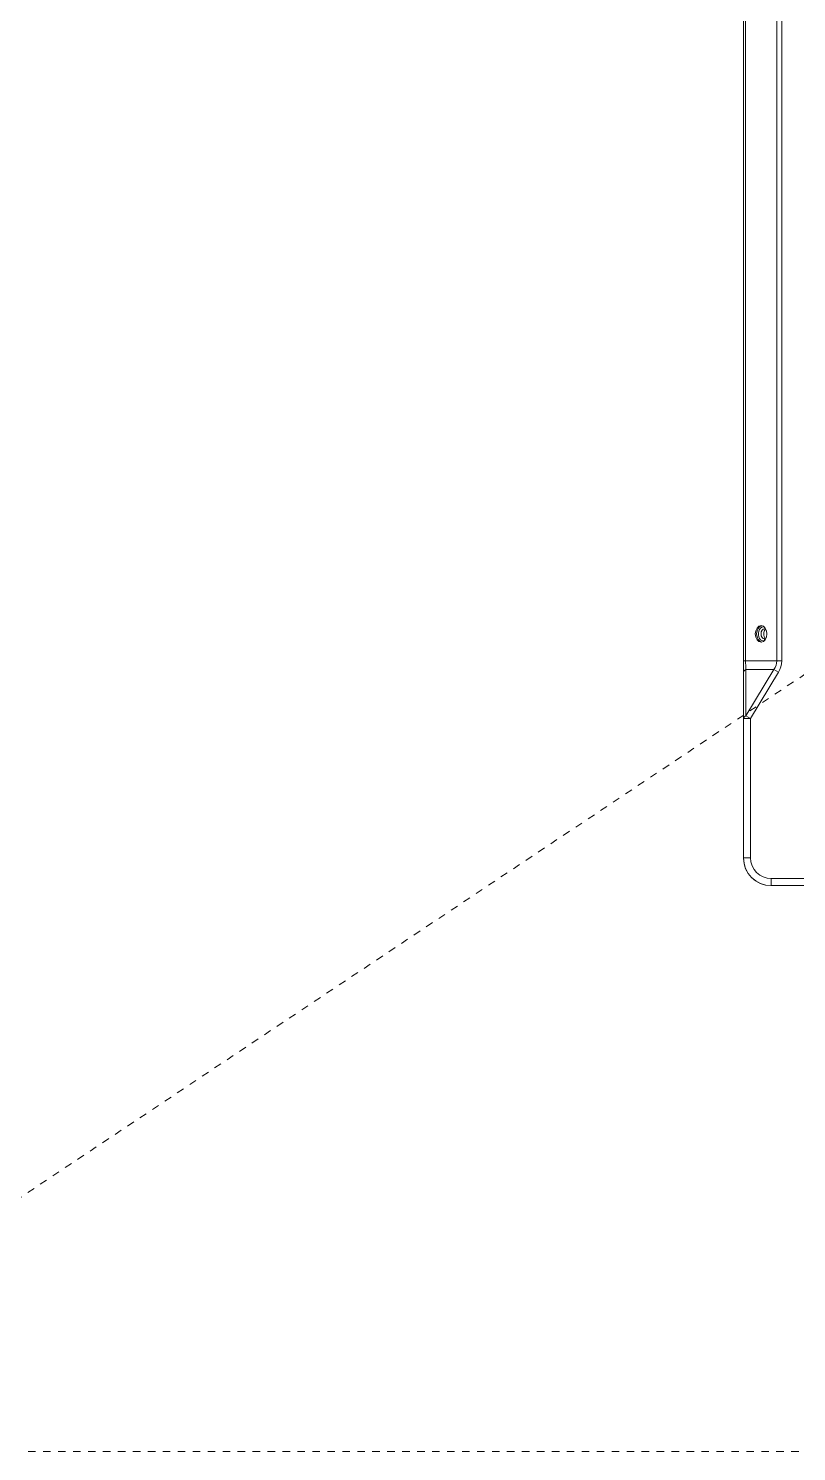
# Model space of a CAD drawing. Header units: millimetres. Extents: x 147619 to 200208, y -27981 to 8299.
# Drawn here: x 165825 to 166151, y -1190 to -586 of the extents above; entities that cross this region are included whole.
import ezdxf

# ---------------------------------------------------------------- set-up
doc = ezdxf.new("R2010")
doc.units = ezdxf.units.MM
doc.linetypes.add('Dash', pattern=[6.35, 3.175, -3.175])
for name, color, linetype, lineweight in [('0-1', 7, 'Continuous', 5), ('A-DETL-WIDE', 7, 'Continuous', 80), ('G-IMPT', 7, 'Continuous', 5), ('M-EQPM', 7, 'Continuous', 5), ('M-EQPM-3', 7, 'Continuous', 80)]:
    doc.layers.add(name, color=color, linetype=linetype, lineweight=lineweight)
for name, color, linetype, lineweight, true_color in [('0-2', 7, 'Continuous', 5, 0x515151), ('G-IMPT-2', 7, 'Continuous', 5, 0x666666), ('M-EQPM-HDLN-1', 7, 'Dash', 5, 0x515151)]:
    doc.layers.add(name, color=color, linetype=linetype, lineweight=lineweight, true_color=true_color)

# ---------------------------------------------------------------- blocks, each defined once
blk = doc.blocks.new('TJ空调外机 - TJ空调外机1800_1200-1400100-10-003 三层空调通风平面图')
at = {"layer": 'M-EQPM-HDLN-1'}
for p in [(900, 600), (900, -600)]:
    blk.add_line(p, (-900, -600), dxfattribs=at)
blk = doc.blocks.new('YXQH_AR_B9-20_rvt-1-10-003 三层空调通风平面图')
at = {"layer": '0-2'}
blk.add_blockref('TJ空调外机 - TJ空调外机1800_1200-1400100-10-003 三层空调通风平面图', (166560.01, -590.02), dxfattribs=at)
blk = doc.blocks.new('RUXYQ14BA - top_dwg-2991071-10-003 三层空调通风平面图')
at = {"layer": 'G-IMPT', "flags": 128}
for points in [[(171.76, -501.3), (171.76, -442.24), (171.76, -422.58), (171.76, -417.8), (171.76, 159.89), (171.76, 164.68), (171.76, 184.34), (171.76, 243.4)], [(1403.06, -513.1), (1343.51, -513.1), (1323.84, -513.1), (1319.06, -513.1), (267.56, -513.1), (262.78, -513.1), (243.11, -513.1), (183.55, -513.1)]]:
    blk.add_lwpolyline(points, dxfattribs=at)
at = {"layer": 'G-IMPT'}
blk.add_arc((183.55, -501.3), 11.8, 180, 270, dxfattribs=at)
blk.add_ellipse((179.25, -406.34), major_axis=(0, 3.5), ratio=0.707107, dxfattribs=at)
for centre, major_axis, start_param, end_param in [((179.82, -406.34), (0, 3.5), 0.114534, 3.027059), ((181.85, -406.34), (0, 2.15), 0.420294, 2.707251)]:
    blk.add_ellipse(centre, major_axis=major_axis, ratio=0.707107, start_param=start_param, end_param=end_param, dxfattribs=at)
blk.add_open_spline([(180.71, -404.2), (180.74, -404.2), (180.89, -404.17), (181.06, -404.25), (181.23, -404.38), (181.24, -404.39)], degree=3, knots=[0, 0, 0, 0, 0.0376259, 0.300995, 0.3193476, 0.3193476, 0.3193476, 0.3193476], dxfattribs=at)
at = {"layer": 'G-IMPT-2'}
blk.add_line((171.76, -417.8), (172.64, -417.8), dxfattribs=at)
at = {"layer": 'G-IMPT-2', "flags": 128}
for points in [[(185.87, -417.8), (185.87, 159.89), (172.64, 159.89), (171.76, 159.89)], [(185.87, 159.89), (187.99, 159.89), (187.99, -417.8), (185.87, -417.8), (172.64, -417.8), (172.64, 159.89)], [(184.66, -421.4), (186.61, -422.58), (174.76, -442.24), (174.76, -501.3), (171.76, -501.3)], [(171.76, -442.24), (174.76, -442.24), (172.81, -441.07)], [(183.55, -513.1), (183.55, -510.1), (243.11, -510.1), (262.78, -498.24), (263.95, -500.19)]]:
    blk.add_lwpolyline(points, dxfattribs=at)
blk.add_lwpolyline([(172.81, -421.4), (172.81, -441.07), (184.66, -421.4)], close=True, dxfattribs=at)
at = {"layer": 'G-IMPT-2'}
blk.add_arc((183.55, -501.3), 8.8, 180, 270, dxfattribs=at)
for centre, major_axis, ratio, start_param, end_param in [((180.15, -406.34), (0, 2.95), 0.707107, 6.024814, 9.424778), ((180.72, -406.34), (0, 2.15), 0.707107, 0.000965, 3.141593), ((180.15, -406.34), (0, 2.95), 0.707107, 3.141593, 3.40483), ((180.72, -406.34), (0, 2.15), 0.707107, 3.141593, 3.158144), ((174.76, -422.58), (3, 0), 0.516334, 2.278987, 3.141593), ((174.76, -417.8), (0, 9.2), 0.230578, 1.570796, 1.973793), ((170.75, -417.8), (15.13, 0), 0.60798, 5.880189, 6.283185), ((170.75, -417.8), (17.25, 0), 0.707107, 5.880189, 6.283185), ((174.76, -442.24), (3, 0), 0.516334, 2.278987, 3.141593)]:
    blk.add_ellipse(centre, major_axis=major_axis, ratio=ratio, start_param=start_param, end_param=end_param, dxfattribs=at)
blk = doc.blocks.new('RUXYQ14BA - top_dwg-V221-10-003 三层空调通风平面图')
at = {"layer": 'A-DETL-WIDE'}
blk.add_ellipse((180.72, -406.34), major_axis=(0, 2.15), ratio=0.707107, start_param=3.141593, end_param=3.158144, dxfattribs=at)
at = {"layer": 'G-IMPT', "flags": 128}
for points in [[(171.76, -501.3), (171.76, -442.24), (171.76, -422.58), (171.76, -417.8), (171.76, 159.89), (171.76, 164.68), (171.76, 184.34), (171.76, 243.4)], [(1403.06, -513.1), (1343.51, -513.1), (1323.84, -513.1), (1319.06, -513.1), (267.56, -513.1), (262.78, -513.1), (243.11, -513.1), (183.55, -513.1)]]:
    blk.add_lwpolyline(points, dxfattribs=at)
at = {"layer": 'G-IMPT'}
blk.add_arc((183.55, -501.3), 11.8, 180, 270, dxfattribs=at)
blk.add_ellipse((179.25, -406.34), major_axis=(0, 3.5), ratio=0.707107, dxfattribs=at)
for centre, major_axis, start_param, end_param in [((179.82, -406.34), (0, 3.5), 0.114534, 3.027059), ((181.85, -406.34), (0, 2.15), 0.420294, 2.707251)]:
    blk.add_ellipse(centre, major_axis=major_axis, ratio=0.707107, start_param=start_param, end_param=end_param, dxfattribs=at)
blk.add_open_spline([(180.71, -404.2), (180.74, -404.2), (180.89, -404.17), (181.06, -404.25), (181.23, -404.38), (181.24, -404.39)], degree=3, knots=[0, 0, 0, 0, 0.0376259, 0.300995, 0.3193476, 0.3193476, 0.3193476, 0.3193476], dxfattribs=at)
at = {"layer": 'G-IMPT-2'}
blk.add_line((171.76, -417.8), (172.64, -417.8), dxfattribs=at)
at = {"layer": 'G-IMPT-2', "flags": 128}
for points in [[(185.87, -417.8), (185.87, 159.89), (172.64, 159.89), (171.76, 159.89)], [(185.87, 159.89), (187.99, 159.89), (187.99, -417.8), (185.87, -417.8), (172.64, -417.8), (172.64, 159.89)], [(184.66, -421.4), (186.61, -422.58), (174.76, -442.24), (174.76, -501.3), (171.76, -501.3)], [(171.76, -442.24), (174.76, -442.24), (172.81, -441.07)], [(183.55, -513.1), (183.55, -510.1), (243.11, -510.1), (262.78, -498.24), (263.95, -500.19)]]:
    blk.add_lwpolyline(points, dxfattribs=at)
blk.add_lwpolyline([(172.81, -421.4), (172.81, -441.07), (184.66, -421.4)], close=True, dxfattribs=at)
at = {"layer": 'G-IMPT-2'}
blk.add_arc((183.55, -501.3), 8.8, 180, 270, dxfattribs=at)
for centre, major_axis, ratio, start_param, end_param in [((180.15, -406.34), (0, 2.95), 0.707107, 6.024814, 9.424778), ((180.72, -406.34), (0, 2.15), 0.707107, 0.000965, 3.141593), ((180.15, -406.34), (0, 2.95), 0.707107, 3.141593, 3.40483), ((180.72, -406.34), (0, 2.15), 0.707107, 3.141593, 3.158144), ((174.76, -422.58), (3, 0), 0.516334, 2.278987, 3.141593), ((174.76, -417.8), (0, 9.2), 0.230578, 1.570796, 1.973793), ((170.75, -417.8), (15.13, 0), 0.60798, 5.880189, 6.283185), ((170.75, -417.8), (17.25, 0), 0.707107, 5.880189, 6.283185), ((174.76, -442.24), (3, 0), 0.516334, 2.278987, 3.141593)]:
    blk.add_ellipse(centre, major_axis=major_axis, ratio=ratio, start_param=start_param, end_param=end_param, dxfattribs=at)
blk = doc.blocks.new('RUXYQ14BA - RUXYQ14BA-2991177-10-003 三层空调通风平面图')
at = {"layer": 'M-EQPM'}
for p, q in [((-621.55, 756.6), (-621.55, 11.66)), ((-609.89, 0), (609.69, 0))]:
    blk.add_line(p, q, dxfattribs=at)
blk.add_arc((-609.89, 11.66), 11.66, 180, 270, dxfattribs=at)
for name in ['RUXYQ14BA - top_dwg-2991071-10-003 三层空调通风平面图', 'RUXYQ14BA - top_dwg-V221-10-003 三层空调通风平面图']:
    blk.add_blockref(name, (-793.31, 513.1))

msp = doc.modelspace()

# ---------------------------------------------------------------- block references
at = {"layer": '0-1'}
msp.add_blockref('YXQH_AR_B9-20_rvt-1-10-003 三层空调通风平面图', (0, 0), dxfattribs=at)
at = {"layer": 'M-EQPM-3'}
msp.add_blockref('RUXYQ14BA - RUXYQ14BA-2991177-10-003 三层空调通风平面图', (166750.01, -950), dxfattribs=at)

doc.saveas('drawing.dxf')
